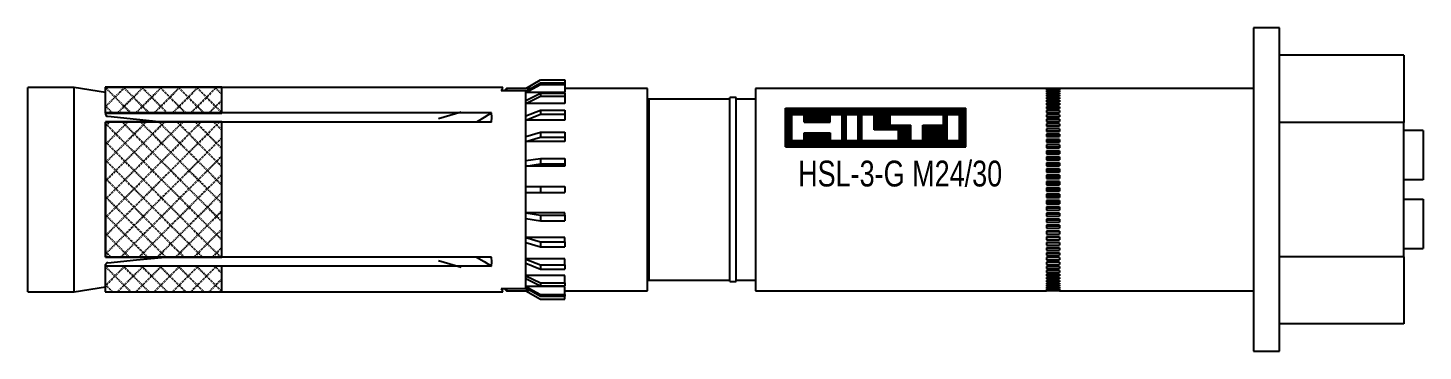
# Model space of a CAD drawing. Header units: millimetres. Extents: x 296 to 4896, y 152 to 3333.
# Drawn here: x 2760.2 to 2975.9, y 373.8 to 423.8 of the extents above; entities that cross this region are included whole.
import ezdxf
from ezdxf.enums import TextEntityAlignment as Align

# ---------------------------------------------------------------- set-up
doc = ezdxf.new("R2010")
doc.units = ezdxf.units.MM
doc.linetypes.add('DASHED', pattern=[0.25, 0.15625, -0.09375])
for name, color, linetype in [('1', 1, 'DASHED'), ('10', 1, 'Continuous'), ('150', 7, 'Continuous'), ('160', 7, 'Continuous'), ('3', 4, 'Continuous')]:
    doc.layers.add(name, color=color, linetype=linetype)
doc.styles.get("Standard").update_dxf_attribs({"font": 'arial.ttf'})

# ---------------------------------------------------------------- blocks, each defined once
blk = doc.blocks.new('*X187')
at = {"layer": '1', "color": 0, "linetype": 'ByBlock'}
for p, q in [((148.75, 199.33), (149.01, 199.58)), ((148.75, 196.5), (151.84, 199.58)), ((148.75, 199.53), (152.72, 195.56)), ((150.64, 195.56), (154.67, 199.58)), ((151.53, 199.58), (155.55, 195.56)), ((153.47, 195.56), (157.5, 199.58)), ((154.36, 199.58), (158.37, 195.56)), ((156.3, 195.56), (160.33, 199.58)), ((157.18, 199.58), (161.2, 195.56)), ((159.13, 195.56), (163.16, 199.58)), ((160.01, 199.58), (164.03, 195.56)), ((161.96, 195.56), (165.99, 199.58)), ((162.84, 199.58), (166.76, 195.65)), ((165.66, 199.58), (166.76, 198.48)), ((148.75, 196.7), (149.89, 195.56)), ((164.79, 195.56), (166.76, 197.52))]:
    blk.add_line(p, q, dxfattribs=at)
blk = doc.blocks.new('*X188')
at = {"layer": '1', "color": 0, "linetype": 'ByBlock'}
for p, q in [((148.8, 193.55), (149.47, 194.22)), ((148.8, 190.72), (152.3, 194.22)), ((148.8, 187.89), (155.13, 194.22)), ((148.8, 185.07), (157.96, 194.22)), ((148.8, 182.24), (160.79, 194.22)), ((148.8, 179.41), (163.62, 194.22)), ((148.8, 176.59), (166.45, 194.22)), ((151.34, 194.22), (166.76, 178.78)), ((154.17, 194.22), (166.76, 181.61)), ((156.99, 194.22), (166.76, 184.44)), ((159.82, 194.22), (166.76, 187.27)), ((162.65, 194.22), (166.76, 190.1)), ((165.47, 194.22), (166.76, 192.93)), ((148.8, 193.93), (166.76, 175.95)), ((148.8, 173.76), (166.76, 191.7)), ((148.8, 191.1), (166.59, 173.29)), ((148.8, 188.27), (163.76, 173.29)), ((151.17, 173.29), (166.76, 188.87)), ((154, 173.29), (166.76, 186.04)), ((148.8, 185.44), (160.93, 173.29)), ((148.8, 182.61), (158.11, 173.29)), ((156.83, 173.29), (166.76, 183.21)), ((148.8, 179.78), (155.28, 173.29)), ((159.66, 173.29), (166.76, 180.39)), ((148.8, 176.95), (152.45, 173.29)), ((162.49, 173.29), (166.76, 177.56)), ((165.32, 173.29), (166.76, 174.73)), ((148.8, 174.12), (149.63, 173.29))]:
    blk.add_line(p, q, dxfattribs=at)
blk = doc.blocks.new('*X189')
at = {"layer": '1', "color": 0, "linetype": 'ByBlock'}
for p, q in [((148.75, 171.65), (149.01, 171.91)), ((148.75, 168.83), (151.84, 171.91)), ((148.75, 171.85), (152.67, 167.93)), ((150.69, 167.93), (154.67, 171.91)), ((151.53, 171.91), (155.5, 167.93)), ((153.52, 167.93), (157.5, 171.91)), ((154.36, 171.91), (158.33, 167.93)), ((156.35, 167.93), (160.33, 171.91)), ((157.18, 171.91), (161.15, 167.93)), ((159.18, 167.93), (163.16, 171.91)), ((160.01, 171.91), (163.98, 167.93)), ((162.01, 167.93), (165.99, 171.91)), ((162.84, 171.91), (166.76, 167.98)), ((165.66, 171.91), (166.76, 170.81)), ((148.75, 169.02), (149.85, 167.93)), ((164.84, 167.93), (166.76, 169.85))]:
    blk.add_line(p, q, dxfattribs=at)
blk = doc.blocks.new('HSL-3-G M24-30')
at = {"layer": '1', "color": 3, "linetype": 'Continuous'}
for p, q in [((0, 25), (-4, 25)), ((-4, 25), (-4, -25)), ((0, -25), (0, 25)), ((-186.34, 15.8), (-193.5, 15.8)), ((-193.5, -15.8), (-193.5, 15.8)), ((-181.5, 15.03), (-186.34, 15.8)), ((-186.34, -15.8), (-186.34, 15.8)), ((-163.49, 15.8), (-181.5, 15.8)), ((-181.5, 11.86), (-181.5, 15.8)), ((-120.1, 15.8), (-163.51, 15.8)), ((-116.5, 15.29), (-120.32, 15.29)), ((-119.5, 15.65), (-119.86, 15.29)), ((-116.5, 15.65), (-119.5, 15.65)), ((-119.5, 15.65), (-119.5, 15.29)), ((-116.5, 15.65), (-114.25, 16.95)), ((-116.5, 15.23), (-114.25, 16.49)), ((-116.5, 15), (-114.25, 16.26)), ((-116.5, 15.65), (-116.5, 15.64)), ((-115.76, 15.64), (-116.5, 15.64)), ((-116.5, -15.29), (-116.5, 15.29)), ((-114.25, 16.95), (-110.5, 16.95)), ((-114.25, 16.49), (-114.25, 16.26)), ((-114.25, 16.49), (-110.5, 16.49)), ((-114.25, 16.26), (-110.5, 16.26)), ((-110.5, 16.95), (-110.5, 16.49)), ((-110.5, 16.49), (-110.5, 16.26)), ((-110.5, 16.26), (-110.5, 14.99)), ((-97.7, 15.65), (-110.5, 15.65)), ((-97.7, -15.65), (-97.7, 15.65)), ((-36, 15.65), (-81, 15.65)), ((-81, 15.65), (-81, -15.65)), ((-36, 15.65), (-34, 15.65)), ((-36, 15.63), (-36, 15.6)), ((-34, 15.63), (-36, 15.63)), ((-36, 15.6), (-34, 15.6)), ((-34, 15.56), (-36, 15.56)), ((-36, 15.56), (-36, 15.49)), ((-36, 15.49), (-34, 15.49)), ((-36, 15.42), (-36, 15.32)), ((-34, 15.42), (-36, 15.42)), ((-36, 15.32), (-34, 15.32)), ((-36, 15.22), (-36, 15.09)), ((-34, 15.22), (-36, 15.22)), ((-4, 15.65), (-34, 15.65)), ((-34, 15.63), (-34, 15.6)), ((-34, 15.56), (-34, 15.49)), ((-34, 15.42), (-34, 15.32)), ((-34, 15.22), (-34, 15.09)), ((-110.5, 14.99), (-116.5, 14.99)), ((-116.5, 13.78), (-114.25, 14.9)), ((-116.5, 13.33), (-114.25, 14.45)), ((-110.5, 13.32), (-116.5, 13.32)), ((-114.25, 14.9), (-110.5, 14.9)), ((-114.25, 14.9), (-114.25, 14.45)), ((-114.25, 14.45), (-110.5, 14.45)), ((-110.5, 14.9), (-110.5, 14.45)), ((-110.5, 14.45), (-110.5, 13.32)), ((-85, 14), (-97.5, 14)), ((-84, 14.25), (-85, 14.25)), ((-85, -14.25), (-85, 14.25)), ((-84, -14.25), (-84, 14.25)), ((-81, 14), (-84, 14)), ((-36, 15.09), (-34, 15.09)), ((-34, 14.96), (-36, 14.96)), ((-36, 14.96), (-36, 14.81)), ((-36, 14.81), (-34, 14.81)), ((-34, 14.64), (-36, 14.64)), ((-36, 14.64), (-36, 14.46)), ((-36, 14.46), (-34, 14.46)), ((-34, 14.26), (-36, 14.26)), ((-36, 14.26), (-36, 14.05)), ((-36, 14.05), (-34, 14.05)), ((-34, 13.83), (-36, 13.83)), ((-36, 13.83), (-36, 13.59)), ((-36, 13.59), (-34, 13.59)), ((-34, 13.34), (-36, 13.34)), ((-36, 13.34), (-36, 13.08)), ((-36, 13.08), (-34, 13.08)), ((-34, 14.96), (-34, 14.81)), ((-34, 14.64), (-34, 14.46)), ((-34, 14.26), (-34, 14.05)), ((-34, 13.83), (-34, 13.59)), ((-34, 13.34), (-34, 13.08)), ((-181.5, 11.86), (-181.5, 11.61)), ((-163.5, 11.86), (-181.5, 11.86)), ((-121.83, 11.86), (-163.5, 11.86)), ((-116.5, 11.38), (-114.25, 12.3)), ((-116.5, 10.75), (-114.25, 11.67)), ((-114.25, 12.3), (-114.25, 11.67)), ((-114.25, 12.3), (-110.5, 12.3)), ((-114.25, 11.67), (-110.5, 11.67)), ((-110.5, 12.3), (-110.5, 11.67)), ((-110.5, 11.67), (-110.5, 10.74)), ((-36, 12.81), (-36, 12.51)), ((-34, 12.81), (-36, 12.81)), ((-36, 12.51), (-34, 12.51)), ((-34, 12.22), (-36, 12.22)), ((-36, 12.22), (-36, 11.9)), ((-36, 11.9), (-34, 11.9)), ((-36, 11.58), (-36, 11.24)), ((-34, 11.58), (-36, 11.58)), ((-36, 11.24), (-34, 11.24)), ((-36, 10.89), (-36, 10.53)), ((-34, 10.89), (-36, 10.89)), ((-34, 12.81), (-34, 12.51)), ((-34, 12.22), (-34, 11.9)), ((-34, 11.58), (-34, 11.24)), ((-34, 10.89), (-34, 10.53)), ((-181.5, -10.44), (-181.5, 10.44)), ((-163.5, 10.44), (-181.5, 10.44)), ((-121.83, 10.44), (-163.5, 10.44)), ((-110.5, 10.74), (-116.5, 10.74)), ((-116.5, 8.21), (-114.25, 8.86)), ((-114.25, 8.86), (-110.5, 8.86)), ((-114.25, 8.86), (-114.25, 8.09)), ((-110.5, 8.86), (-110.5, 8.09)), ((-34, 10.54), (-36, 10.54)), ((-36, 10.53), (-34, 10.53)), ((-36, 10.17), (-36, 9.78)), ((-34, 10.17), (-36, 10.17)), ((-34, 9.82), (-36, 9.82)), ((-36, 9.78), (-34, 9.78)), ((-36, 9.4), (-36, 9)), ((-34, 9.4), (-36, 9.4)), ((-34, 9.05), (-36, 9.05)), ((-36, 9), (-34, 9)), ((-34, 10.17), (-34, 9.78)), ((-34, 9.4), (-34, 9)), ((22.2, 9.12), (19.2, 9.12)), ((22.2, 9.12), (22.2, 1.5)), ((-116.5, 7.44), (-114.25, 8.09)), ((-110.5, 7.43), (-116.5, 7.43)), ((-114.25, 8.09), (-110.5, 8.09)), ((-110.5, 8.09), (-110.5, 7.43)), ((-34, 8.59), (-36, 8.59)), ((-36, 8.59), (-36, 8.18)), ((-34, 8.25), (-36, 8.25)), ((-36, 8.18), (-34, 8.18)), ((-36, 7.76), (-36, 7.32)), ((-34, 7.76), (-36, 7.76)), ((-34, 7.42), (-36, 7.42)), ((-36, 7.32), (-34, 7.32)), ((-36, 6.89), (-36, 6.44)), ((-34, 6.89), (-36, 6.89)), ((-34, 6.56), (-36, 6.56)), ((-34, 8.59), (-34, 8.18)), ((-34, 7.76), (-34, 7.32)), ((-34, 6.89), (-34, 6.44)), ((-116.5, 4.49), (-114.25, 4.82)), ((-114.25, 4.82), (-114.25, 3.95)), ((-114.25, 4.82), (-110.5, 4.82)), ((-110.5, 4.82), (-110.5, 3.95)), ((-36, 6.44), (-34, 6.44)), ((-34, 5.99), (-36, 5.99)), ((-36, 5.99), (-36, 5.53)), ((-34, 5.67), (-36, 5.67)), ((-36, 5.53), (-34, 5.53)), ((-34, 5.07), (-36, 5.07)), ((-36, 5.07), (-36, 4.6)), ((-34, 4.76), (-36, 4.76)), ((-36, 4.6), (-34, 4.6)), ((-34, 5.99), (-34, 5.53)), ((-34, 5.07), (-34, 4.6)), ((-116.5, 3.62), (-114.25, 3.95)), ((-110.5, 3.61), (-116.5, 3.61)), ((-114.25, 3.95), (-110.5, 3.95)), ((-110.5, 3.95), (-110.5, 3.61)), ((-36, 4.13), (-36, 3.65)), ((-34, 4.13), (-36, 4.13)), ((-34, 3.83), (-36, 3.83)), ((-36, 3.65), (-34, 3.65)), ((-34, 3.18), (-36, 3.18)), ((-36, 3.18), (-36, 2.69)), ((-34, 2.89), (-36, 2.89)), ((-36, 2.69), (-34, 2.69)), ((-36, 2.21), (-36, 1.72)), ((-34, 2.21), (-36, 2.21)), ((-34, 4.13), (-34, 3.65)), ((-34, 3.18), (-34, 2.69)), ((-34, 2.21), (-34, 1.72)), ((-116.5, 0.45), (-114.25, 0.45)), ((-114.25, 0.45), (-114.25, -0.45)), ((-114.25, 0.45), (-110.5, 0.45)), ((-110.5, 0.45), (-110.5, -0.45)), ((-34, 1.93), (-36, 1.93)), ((-36, 1.72), (-34, 1.72)), ((-34, 1.23), (-36, 1.23)), ((-36, 1.23), (-36, 0.74)), ((-34, 0.97), (-36, 0.97)), ((-36, 0.74), (-34, 0.74)), ((-34, 0.25), (-36, 0.25)), ((-36, 0.25), (-36, -0.25)), ((-34, 0), (-36, 0)), ((-34, 1.23), (-34, 0.74)), ((-34, 0.25), (-34, -0.25)), ((22.2, 1.5), (19.2, 1.5)), ((-116.5, -0.45), (-114.25, -0.45)), ((-114.25, -0.45), (-110.5, -0.45)), ((-36, -0.25), (-34, -0.25)), ((-36, -0.74), (-36, -1.23)), ((-34, -0.74), (-36, -0.74)), ((-34, -0.97), (-36, -0.97)), ((-36, -1.23), (-34, -1.23)), ((-34, -1.72), (-36, -1.72)), ((-36, -1.72), (-36, -2.21)), ((-34, -1.93), (-36, -1.93)), ((-34, -0.74), (-34, -1.23)), ((-34, -1.72), (-34, -2.21)), ((19.2, -1.5), (22.2, -1.5)), ((22.2, -1.5), (22.2, -9.12)), ((-110.5, -3.61), (-116.5, -3.61)), ((-116.5, -3.62), (-114.25, -3.95)), ((-114.25, -3.95), (-114.25, -4.82)), ((-114.25, -3.95), (-110.5, -3.95)), ((-110.5, -3.95), (-110.5, -3.61)), ((-110.5, -3.95), (-110.5, -4.82)), ((-36, -2.21), (-34, -2.21)), ((-34, -2.69), (-36, -2.69)), ((-36, -2.69), (-36, -3.18)), ((-34, -2.89), (-36, -2.89)), ((-36, -3.18), (-34, -3.18)), ((-34, -3.65), (-36, -3.65)), ((-36, -3.65), (-36, -4.13)), ((-34, -3.83), (-36, -3.83)), ((-36, -4.13), (-34, -4.13)), ((-34, -2.69), (-34, -3.18)), ((-34, -3.65), (-34, -4.13)), ((-116.5, -4.49), (-114.25, -4.82)), ((-114.25, -4.82), (-110.5, -4.82)), ((-36, -4.6), (-36, -5.07)), ((-34, -4.6), (-36, -4.6)), ((-34, -4.76), (-36, -4.76)), ((-36, -5.07), (-34, -5.07)), ((-36, -5.53), (-36, -5.99)), ((-34, -5.53), (-36, -5.53)), ((-34, -5.67), (-36, -5.67)), ((-36, -5.99), (-34, -5.99)), ((-36, -6.44), (-36, -6.89)), ((-34, -6.44), (-36, -6.44)), ((-34, -4.6), (-34, -5.07)), ((-34, -5.53), (-34, -5.99)), ((-34, -6.44), (-34, -6.89)), ((-110.5, -7.43), (-116.5, -7.43)), ((-116.5, -7.44), (-114.25, -8.09)), ((-116.5, -8.21), (-114.25, -8.86)), ((-114.25, -8.09), (-114.25, -8.86)), ((-114.25, -8.09), (-110.5, -8.09)), ((-110.5, -8.09), (-110.5, -7.43)), ((-110.5, -8.09), (-110.5, -8.86)), ((-34, -6.56), (-36, -6.56)), ((-36, -6.89), (-34, -6.89)), ((-34, -7.32), (-36, -7.32)), ((-36, -7.32), (-36, -7.76)), ((-34, -7.42), (-36, -7.42)), ((-36, -7.76), (-34, -7.76)), ((-36, -8.18), (-36, -8.59)), ((-34, -8.18), (-36, -8.18)), ((-34, -8.25), (-36, -8.25)), ((-36, -8.59), (-34, -8.59)), ((-34, -7.32), (-34, -7.76)), ((-34, -8.18), (-34, -8.59)), ((-163.5, -10.44), (-181.5, -10.44)), ((-121.83, -10.44), (-163.5, -10.44)), ((-110.5, -10.74), (-116.5, -10.74)), ((-116.5, -10.75), (-114.25, -11.67)), ((-114.25, -8.86), (-110.5, -8.86)), ((-110.5, -11.67), (-110.5, -10.74)), ((-34, -9), (-36, -9)), ((-36, -9), (-36, -9.4)), ((-34, -9.05), (-36, -9.05)), ((-36, -9.4), (-34, -9.4)), ((-36, -9.78), (-36, -10.17)), ((-34, -9.78), (-36, -9.78)), ((-34, -9.82), (-36, -9.82)), ((-36, -10.17), (-34, -10.17)), ((-34, -10.53), (-36, -10.53)), ((-36, -10.53), (-36, -10.89)), ((-34, -10.54), (-36, -10.54)), ((-34, -9), (-34, -9.4)), ((-34, -9.78), (-34, -10.17)), ((-34, -10.53), (-34, -10.89)), ((19.2, -9.12), (22.2, -9.12)), ((-181.5, -11.86), (-181.5, -11.61)), ((-181.5, -15.8), (-181.5, -11.86)), ((-163.5, -11.86), (-181.5, -11.86)), ((-121.83, -11.86), (-163.5, -11.86)), ((-116.5, -11.38), (-114.25, -12.3)), ((-114.25, -11.67), (-114.25, -12.3)), ((-114.25, -11.67), (-110.5, -11.67)), ((-114.25, -12.3), (-110.5, -12.3)), ((-110.5, -11.67), (-110.5, -12.3)), ((-36, -10.89), (-34, -10.89)), ((-34, -11.24), (-36, -11.24)), ((-36, -11.24), (-36, -11.58)), ((-36, -11.58), (-34, -11.58)), ((-36, -11.9), (-36, -12.22)), ((-34, -11.9), (-36, -11.9)), ((-36, -12.22), (-34, -12.22)), ((-36, -12.51), (-36, -12.81)), ((-34, -12.51), (-36, -12.51)), ((-36, -12.81), (-34, -12.81)), ((-34, -11.24), (-34, -11.58)), ((-34, -11.9), (-34, -12.22)), ((-34, -12.51), (-34, -12.81)), ((-186.34, -15.8), (-181.5, -15.03)), ((-110.5, -13.32), (-116.5, -13.32)), ((-116.5, -13.33), (-114.25, -14.45)), ((-116.5, -13.78), (-114.25, -14.9)), ((-110.5, -14.99), (-116.5, -14.99)), ((-116.5, -15), (-114.25, -16.26)), ((-114.25, -14.45), (-110.5, -14.45)), ((-114.25, -14.45), (-114.25, -14.9)), ((-114.25, -14.9), (-110.5, -14.9)), ((-110.5, -14.45), (-110.5, -13.32)), ((-110.5, -14.45), (-110.5, -14.9)), ((-110.5, -16.26), (-110.5, -14.99)), ((-97.5, -14), (-85, -14)), ((-85, -14.25), (-84, -14.25)), ((-84, -14), (-81, -14)), ((-34, -13.08), (-36, -13.08)), ((-36, -13.08), (-36, -13.34)), ((-36, -13.34), (-34, -13.34)), ((-34, -13.59), (-36, -13.59)), ((-36, -13.59), (-36, -13.83)), ((-36, -13.83), (-34, -13.83)), ((-34, -14.05), (-36, -14.05)), ((-36, -14.05), (-36, -14.26)), ((-36, -14.26), (-34, -14.26)), ((-36, -14.46), (-36, -14.64)), ((-34, -14.46), (-36, -14.46)), ((-36, -14.64), (-34, -14.64)), ((-36, -14.81), (-36, -14.96)), ((-34, -14.81), (-36, -14.81)), ((-36, -14.96), (-34, -14.96)), ((-36, -15.09), (-36, -15.22)), ((-34, -15.09), (-36, -15.09)), ((-34, -13.08), (-34, -13.34)), ((-34, -13.59), (-34, -13.83)), ((-34, -14.05), (-34, -14.26)), ((-34, -14.46), (-34, -14.64)), ((-34, -14.81), (-34, -14.96)), ((-34, -15.09), (-34, -15.22)), ((-193.5, -15.8), (-186.34, -15.8)), ((-181.5, -15.8), (-163.49, -15.8)), ((-163.51, -15.8), (-120.1, -15.8)), ((-120.32, -15.29), (-116.5, -15.29)), ((-119.86, -15.29), (-119.5, -15.65)), ((-119.5, -15.29), (-119.5, -15.65)), ((-119.5, -15.65), (-116.5, -15.65)), ((-116.5, -15.23), (-114.25, -16.49)), ((-116.5, -15.65), (-116.5, -15.64)), ((-115.76, -15.64), (-116.5, -15.64)), ((-116.5, -15.65), (-114.25, -16.95)), ((-114.25, -16.26), (-114.25, -16.49)), ((-114.25, -16.26), (-110.5, -16.26)), ((-114.25, -16.49), (-110.5, -16.49)), ((-114.25, -16.95), (-110.5, -16.95)), ((-110.5, -15.65), (-97.7, -15.65)), ((-110.5, -16.26), (-110.5, -16.49)), ((-110.5, -16.95), (-110.5, -16.49)), ((-81, -15.65), (-36, -15.65)), ((-36, -15.22), (-34, -15.22)), ((-34, -15.32), (-36, -15.32)), ((-36, -15.32), (-36, -15.42)), ((-36, -15.42), (-34, -15.42)), ((-34, -15.49), (-36, -15.49)), ((-36, -15.49), (-36, -15.56)), ((-36, -15.56), (-34, -15.56)), ((-36, -15.6), (-36, -15.63)), ((-34, -15.6), (-36, -15.6)), ((-36, -15.63), (-34, -15.63)), ((-34, -15.65), (-36, -15.65)), ((-34, -15.32), (-34, -15.42)), ((-34, -15.49), (-34, -15.56)), ((-34, -15.6), (-34, -15.63)), ((-34, -15.65), (-4, -15.65)), ((-4, -25), (0, -25))]:
    blk.add_line(p, q, dxfattribs=at)
at = {"layer": '1', "color": 1, "linetype": 'Continuous'}
for p, q in [((-163.5, 11.86), (-163.5, 15.8)), ((-97.5, 14), (-97.5, -14)), ((-163.5, -10.44), (-163.5, 10.44)), ((-163.5, -15.8), (-163.5, -11.86))]:
    blk.add_line(p, q, dxfattribs=at)
at = {"layer": '1', "color": 30, "linetype": 'Continuous'}
for p, q in [((-130, 11), (-126.54, 12)), ((-130, -11), (-126.54, -12))]:
    blk.add_line(p, q, dxfattribs=at)
at = {"layer": '1', "color": 3, "linetype": 'Continuous'}
for points in [[(-120.1, 15.8, 0), (-120.11, 15.79, 0), (-120.12, 15.74, 0), (-120.16, 15.67, 0), (-120.2, 15.57, 0), (-120.25, 15.44, 0), (-120.32, 15.29, 0)], [(-36, 15.65, 0), (-36, 15.65, 0), (-36, 15.65, 0)], [(-34, 15.65, 0), (-34, 15.65, 0), (-34, 15.65, 0)], [(-181.5, 11.61, 0), (-181.47, 11.51, 0), (-181.4, 11.42, 0), (-181.29, 11.36, 0), (-181.16, 11.33, 0)], [(-181.16, 11.33, 0), (-176.71, 10.89, 0), (-172.27, 10.44, 0)], [(-121.83, 11.86, 0), (-122.97, 11.14, 0), (-124.13, 10.44, 0)], [(-121.83, 10.44, 0), (-121.8, 11.17, 0), (-121.83, 11.86, 0)], [(-181.16, -11.33, 0), (-176.71, -10.89, 0), (-172.27, -10.44, 0)], [(-124.13, -10.44, 0), (-122.97, -11.14, 0), (-121.83, -11.86, 0)], [(-121.83, -11.86, 0), (-121.8, -11.17, 0), (-121.83, -10.44, 0)], [(-181.16, -11.33, 0), (-181.29, -11.36, 0), (-181.4, -11.42, 0), (-181.47, -11.51, 0), (-181.5, -11.61, 0)], [(-120.32, -15.29, 0), (-120.25, -15.44, 0), (-120.2, -15.57, 0), (-120.16, -15.67, 0), (-120.13, -15.74, 0), (-120.11, -15.79, 0), (-120.1, -15.8, 0)], [(-36, -15.65, 0), (-36, -15.65, 0), (-36, -15.65, 0)], [(-34, -15.65, 0), (-34, -15.65, 0), (-34, -15.65, 0)]]:
    blk.add_polyline3d(points, dxfattribs=at)
at = {"layer": '1', "color": 3, "linetype": 'Continuous', "extrusion": (0, 0, -1)}
for centre, start, end in [((97.5, 14.2), 270, 0), ((97.5, -14.2), 0, 90)]:
    blk.add_arc(centre, 0.2, start, end, dxfattribs=at)
at = {"layer": '10'}
for p, q in [((-76.37, 6.61), (-76.37, 12.61)), ((-76.37, 12.61), (-48.49, 12.61)), ((-76.32, 12.61), (-76.32, 6.61)), ((-76.22, 6.61), (-76.22, 12.61)), ((-76.12, 12.61), (-76.12, 6.61)), ((-76.02, 6.61), (-76.02, 12.61)), ((-75.92, 12.61), (-75.92, 6.61)), ((-75.82, 6.61), (-75.82, 12.61)), ((-75.72, 12.61), (-75.72, 6.61)), ((-75.62, 6.61), (-75.62, 12.61)), ((-75.52, 12.61), (-75.52, 6.61)), ((-75.42, 6.61), (-75.42, 12.61)), ((-75.37, 7.61), (-75.37, 11.61)), ((-75.37, 11.61), (-73.49, 11.61)), ((-75.32, 12.61), (-75.32, 11.61)), ((-75.22, 11.61), (-75.22, 12.61)), ((-75.12, 12.61), (-75.12, 11.61)), ((-75.02, 11.61), (-75.02, 12.61)), ((-74.92, 12.61), (-74.92, 11.61)), ((-74.82, 11.61), (-74.82, 12.61)), ((-74.72, 12.61), (-74.72, 11.61)), ((-74.62, 11.61), (-74.62, 12.61)), ((-74.52, 12.61), (-74.52, 11.61)), ((-74.42, 11.61), (-74.42, 12.61)), ((-74.32, 12.61), (-74.32, 11.61)), ((-74.22, 11.61), (-74.22, 12.61)), ((-74.12, 12.61), (-74.12, 11.61)), ((-74.02, 11.61), (-74.02, 12.61)), ((-73.92, 12.61), (-73.92, 11.61)), ((-73.82, 11.61), (-73.82, 12.61)), ((-73.72, 12.61), (-73.72, 11.61)), ((-73.62, 11.61), (-73.62, 12.61)), ((-73.52, 12.61), (-73.52, 11.61)), ((-73.49, 10.43), (-73.49, 11.61)), ((-73.42, 10.43), (-73.42, 12.61)), ((-73.32, 12.61), (-73.32, 10.43)), ((-73.22, 10.43), (-73.22, 12.61)), ((-73.12, 12.61), (-73.12, 10.43)), ((-73.02, 10.43), (-73.02, 12.61)), ((-72.92, 12.61), (-72.92, 10.43)), ((-72.82, 10.43), (-72.82, 12.61)), ((-72.72, 12.61), (-72.72, 10.43)), ((-72.62, 10.43), (-72.62, 12.61)), ((-72.52, 12.61), (-72.52, 10.43)), ((-72.42, 10.43), (-72.42, 12.61)), ((-72.32, 12.61), (-72.32, 10.43)), ((-72.22, 10.43), (-72.22, 12.61)), ((-72.12, 12.61), (-72.12, 10.43)), ((-72.02, 10.43), (-72.02, 12.61)), ((-71.92, 12.61), (-71.92, 10.43)), ((-71.82, 10.43), (-71.82, 12.61)), ((-71.72, 12.61), (-71.72, 10.43)), ((-71.62, 10.43), (-71.62, 12.61)), ((-71.52, 12.61), (-71.52, 10.43)), ((-71.42, 10.43), (-71.42, 12.61)), ((-71.32, 12.61), (-71.32, 10.43)), ((-71.22, 10.43), (-71.22, 12.61)), ((-71.12, 12.61), (-71.12, 10.43)), ((-71.02, 10.43), (-71.02, 12.61)), ((-70.92, 12.61), (-70.92, 10.43)), ((-70.82, 10.43), (-70.82, 12.61)), ((-70.72, 12.61), (-70.72, 10.43)), ((-70.62, 10.43), (-70.62, 12.61)), ((-70.52, 12.61), (-70.52, 10.43)), ((-70.42, 10.43), (-70.42, 12.61)), ((-70.32, 12.61), (-70.32, 10.43)), ((-70.22, 10.43), (-70.22, 12.61)), ((-70.12, 12.61), (-70.12, 10.43)), ((-70.02, 10.43), (-70.02, 12.61)), ((-69.92, 12.61), (-69.92, 10.43)), ((-69.82, 10.43), (-69.82, 12.61)), ((-69.72, 12.61), (-69.72, 10.43)), ((-69.62, 10.43), (-69.62, 12.61)), ((-69.52, 12.61), (-69.52, 10.43)), ((-69.49, 11.61), (-67.61, 11.61)), ((-69.49, 10.43), (-69.49, 11.61)), ((-69.42, 11.61), (-69.42, 12.61)), ((-69.32, 12.61), (-69.32, 11.61)), ((-69.22, 11.61), (-69.22, 12.61)), ((-69.12, 12.61), (-69.12, 11.61)), ((-69.02, 11.61), (-69.02, 12.61)), ((-68.92, 12.61), (-68.92, 11.61)), ((-68.82, 11.61), (-68.82, 12.61)), ((-68.72, 12.61), (-68.72, 11.61)), ((-68.62, 11.61), (-68.62, 12.61)), ((-68.52, 12.61), (-68.52, 11.61)), ((-68.42, 11.61), (-68.42, 12.61)), ((-68.32, 12.61), (-68.32, 11.61)), ((-68.22, 11.61), (-68.22, 12.61)), ((-68.12, 12.61), (-68.12, 11.61)), ((-68.02, 11.61), (-68.02, 12.61)), ((-67.92, 12.61), (-67.92, 11.61)), ((-67.82, 11.61), (-67.82, 12.61)), ((-67.72, 12.61), (-67.72, 11.61)), ((-67.62, 11.61), (-67.62, 12.61)), ((-67.61, 7.61), (-67.61, 11.61)), ((-67.52, 12.61), (-67.52, 6.61)), ((-67.42, 6.61), (-67.42, 12.61)), ((-67.32, 12.61), (-67.32, 6.61)), ((-67.22, 6.61), (-67.22, 12.61)), ((-67.12, 12.61), (-67.12, 6.61)), ((-67.02, 11.61), (-67.02, 12.61)), ((-67.02, 11.61), (-65.14, 11.61)), ((-67.02, 7.61), (-67.02, 11.61)), ((-66.92, 12.61), (-66.92, 11.61)), ((-66.82, 11.61), (-66.82, 12.61)), ((-66.72, 12.61), (-66.72, 11.61)), ((-66.62, 11.61), (-66.62, 12.61)), ((-66.52, 12.61), (-66.52, 11.61)), ((-66.42, 11.61), (-66.42, 12.61)), ((-66.32, 12.61), (-66.32, 11.61)), ((-66.22, 11.61), (-66.22, 12.61)), ((-66.12, 12.61), (-66.12, 11.61)), ((-66.02, 11.61), (-66.02, 12.61)), ((-65.92, 12.61), (-65.92, 11.61)), ((-65.82, 11.61), (-65.82, 12.61)), ((-65.72, 12.61), (-65.72, 11.61)), ((-65.62, 11.61), (-65.62, 12.61)), ((-65.52, 12.61), (-65.52, 11.61)), ((-65.42, 11.61), (-65.42, 12.61)), ((-65.32, 12.61), (-65.32, 11.61)), ((-65.22, 11.61), (-65.22, 12.61)), ((-65.14, 7.61), (-65.14, 11.61)), ((-65.12, 12.61), (-65.12, 6.61)), ((-65.02, 6.61), (-65.02, 12.61)), ((-64.92, 12.61), (-64.92, 6.61)), ((-64.82, 6.61), (-64.82, 12.61)), ((-64.72, 12.61), (-64.72, 6.61)), ((-64.62, 6.61), (-64.62, 12.61)), ((-64.55, 11.61), (-62.66, 11.61)), ((-64.55, 7.61), (-64.55, 11.61)), ((-64.52, 12.61), (-64.52, 11.61)), ((-64.42, 11.61), (-64.42, 12.61)), ((-64.32, 12.61), (-64.32, 11.61)), ((-64.22, 11.61), (-64.22, 12.61)), ((-64.12, 12.61), (-64.12, 11.61)), ((-64.02, 11.61), (-64.02, 12.61)), ((-63.92, 12.61), (-63.92, 11.61)), ((-63.82, 11.61), (-63.82, 12.61)), ((-63.72, 12.61), (-63.72, 11.61)), ((-63.62, 11.61), (-63.62, 12.61)), ((-63.52, 12.61), (-63.52, 11.61)), ((-63.42, 11.61), (-63.42, 12.61)), ((-63.32, 12.61), (-63.32, 11.61)), ((-63.22, 11.61), (-63.22, 12.61)), ((-63.12, 12.61), (-63.12, 11.61)), ((-63.02, 11.61), (-63.02, 12.61)), ((-62.92, 12.61), (-62.92, 11.61)), ((-62.82, 11.61), (-62.82, 12.61)), ((-62.72, 12.61), (-62.72, 11.61)), ((-62.66, 9.26), (-62.66, 11.61)), ((-62.62, 9.26), (-62.62, 12.61)), ((-62.52, 12.61), (-62.52, 9.26)), ((-62.42, 9.26), (-62.42, 12.61)), ((-62.32, 12.61), (-62.32, 9.26)), ((-62.22, 9.26), (-62.22, 12.61)), ((-62.12, 12.61), (-62.12, 9.26)), ((-62.02, 9.26), (-62.02, 12.61)), ((-61.92, 12.61), (-61.92, 9.26)), ((-61.82, 9.26), (-61.82, 12.61)), ((-61.72, 12.61), (-61.72, 9.26)), ((-61.62, 9.26), (-61.62, 12.61)), ((-61.52, 12.61), (-61.52, 9.26)), ((-61.42, 9.26), (-61.42, 12.61)), ((-61.32, 12.61), (-61.32, 9.26)), ((-61.22, 9.26), (-61.22, 12.61)), ((-61.12, 12.61), (-61.12, 9.26)), ((-61.02, 9.26), (-61.02, 12.61)), ((-60.92, 12.61), (-60.92, 9.26)), ((-60.82, 9.26), (-60.82, 12.61)), ((-60.72, 12.61), (-60.72, 9.26)), ((-60.62, 9.26), (-60.62, 12.61)), ((-60.52, 12.61), (-60.52, 9.26)), ((-60.42, 9.26), (-60.42, 12.61)), ((-60.32, 12.61), (-60.32, 9.26)), ((-60.22, 9.26), (-60.22, 12.61)), ((-60.19, 11.61), (-51.96, 11.61)), ((-60.19, 9.96), (-60.19, 11.61)), ((-60.12, 12.61), (-60.12, 11.61)), ((-60.02, 11.61), (-60.02, 12.61)), ((-59.92, 12.61), (-59.92, 11.61)), ((-59.82, 11.61), (-59.82, 12.61)), ((-59.72, 12.61), (-59.72, 11.61)), ((-59.62, 11.61), (-59.62, 12.61)), ((-59.52, 12.61), (-59.52, 11.61)), ((-59.42, 11.61), (-59.42, 12.61)), ((-59.32, 12.61), (-59.32, 11.61)), ((-59.22, 11.61), (-59.22, 12.61)), ((-59.12, 12.61), (-59.12, 11.61)), ((-59.02, 11.61), (-59.02, 12.61)), ((-58.92, 12.61), (-58.92, 11.61)), ((-58.82, 11.61), (-58.82, 12.61)), ((-58.72, 12.61), (-58.72, 11.61)), ((-58.62, 11.61), (-58.62, 12.61)), ((-58.52, 12.61), (-58.52, 11.61)), ((-58.42, 11.61), (-58.42, 12.61)), ((-58.32, 12.61), (-58.32, 11.61)), ((-58.22, 11.61), (-58.22, 12.61)), ((-58.12, 12.61), (-58.12, 11.61)), ((-58.02, 11.61), (-58.02, 12.61)), ((-57.92, 12.61), (-57.92, 11.61)), ((-57.82, 11.61), (-57.82, 12.61)), ((-57.72, 12.61), (-57.72, 11.61)), ((-57.62, 11.61), (-57.62, 12.61)), ((-57.52, 12.61), (-57.52, 11.61)), ((-57.42, 11.61), (-57.42, 12.61)), ((-57.32, 12.61), (-57.32, 11.61)), ((-57.22, 11.61), (-57.22, 12.61)), ((-57.12, 12.61), (-57.12, 11.61)), ((-57.02, 11.61), (-57.02, 12.61)), ((-56.92, 12.61), (-56.92, 11.61)), ((-56.82, 11.61), (-56.82, 12.61)), ((-56.72, 12.61), (-56.72, 11.61)), ((-56.62, 11.61), (-56.62, 12.61)), ((-56.52, 12.61), (-56.52, 11.61)), ((-56.42, 11.61), (-56.42, 12.61)), ((-56.32, 12.61), (-56.32, 11.61)), ((-56.22, 11.61), (-56.22, 12.61)), ((-56.12, 12.61), (-56.12, 11.61)), ((-56.02, 11.61), (-56.02, 12.61)), ((-55.92, 12.61), (-55.92, 11.61)), ((-55.82, 11.61), (-55.82, 12.61)), ((-55.72, 12.61), (-55.72, 11.61)), ((-55.62, 11.61), (-55.62, 12.61)), ((-55.52, 12.61), (-55.52, 11.61)), ((-55.42, 11.61), (-55.42, 12.61)), ((-55.32, 12.61), (-55.32, 11.61)), ((-55.22, 11.61), (-55.22, 12.61)), ((-55.12, 12.61), (-55.12, 11.61)), ((-55.02, 11.61), (-55.02, 12.61)), ((-54.92, 12.61), (-54.92, 11.61)), ((-54.82, 11.61), (-54.82, 12.61)), ((-54.72, 12.61), (-54.72, 11.61)), ((-54.62, 11.61), (-54.62, 12.61)), ((-54.52, 12.61), (-54.52, 11.61)), ((-54.42, 11.61), (-54.42, 12.61)), ((-54.32, 12.61), (-54.32, 11.61)), ((-54.22, 11.61), (-54.22, 12.61)), ((-54.12, 12.61), (-54.12, 11.61)), ((-54.02, 11.61), (-54.02, 12.61)), ((-53.92, 12.61), (-53.92, 11.61)), ((-53.82, 11.61), (-53.82, 12.61)), ((-53.72, 12.61), (-53.72, 11.61)), ((-53.62, 11.61), (-53.62, 12.61)), ((-53.52, 12.61), (-53.52, 11.61)), ((-53.42, 11.61), (-53.42, 12.61)), ((-53.32, 12.61), (-53.32, 11.61)), ((-53.22, 11.61), (-53.22, 12.61)), ((-53.12, 12.61), (-53.12, 11.61)), ((-53.02, 11.61), (-53.02, 12.61)), ((-52.92, 12.61), (-52.92, 11.61)), ((-52.82, 11.61), (-52.82, 12.61)), ((-52.72, 12.61), (-52.72, 11.61)), ((-52.62, 11.61), (-52.62, 12.61)), ((-52.52, 12.61), (-52.52, 11.61)), ((-52.42, 11.61), (-52.42, 12.61)), ((-52.32, 12.61), (-52.32, 11.61)), ((-52.22, 11.61), (-52.22, 12.61)), ((-52.12, 12.61), (-52.12, 11.61)), ((-52.02, 11.61), (-52.02, 12.61)), ((-51.96, 9.96), (-51.96, 11.61)), ((-51.92, 12.61), (-51.92, 6.61)), ((-51.82, 6.61), (-51.82, 12.61)), ((-51.72, 12.61), (-51.72, 6.61)), ((-51.62, 6.61), (-51.62, 12.61)), ((-51.52, 12.61), (-51.52, 6.61)), ((-51.42, 6.61), (-51.42, 12.61)), ((-51.37, 11.61), (-49.49, 11.61)), ((-51.37, 7.61), (-51.37, 11.61)), ((-51.32, 12.61), (-51.32, 11.61)), ((-51.22, 11.61), (-51.22, 12.61)), ((-51.12, 12.61), (-51.12, 11.61)), ((-51.02, 11.61), (-51.02, 12.61)), ((-50.92, 12.61), (-50.92, 11.61)), ((-50.82, 11.61), (-50.82, 12.61)), ((-50.72, 12.61), (-50.72, 11.61)), ((-50.62, 11.61), (-50.62, 12.61)), ((-50.52, 12.61), (-50.52, 11.61)), ((-50.42, 11.61), (-50.42, 12.61)), ((-50.32, 12.61), (-50.32, 11.61)), ((-50.22, 11.61), (-50.22, 12.61)), ((-50.12, 12.61), (-50.12, 11.61)), ((-50.02, 11.61), (-50.02, 12.61)), ((-49.92, 12.61), (-49.92, 11.61)), ((-49.82, 11.61), (-49.82, 12.61)), ((-49.72, 12.61), (-49.72, 11.61)), ((-49.62, 11.61), (-49.62, 12.61)), ((-49.52, 12.61), (-49.52, 11.61)), ((-49.49, 7.61), (-49.49, 11.61)), ((-49.42, 6.61), (-49.42, 12.61)), ((-49.32, 12.61), (-49.32, 6.61)), ((-49.22, 6.61), (-49.22, 12.61)), ((-49.12, 12.61), (-49.12, 6.61)), ((-49.02, 6.61), (-49.02, 12.61)), ((-48.92, 12.61), (-48.92, 6.61)), ((-48.82, 6.61), (-48.82, 12.61)), ((-48.72, 12.61), (-48.72, 6.61)), ((-48.62, 6.61), (-48.62, 12.61)), ((-48.52, 12.61), (-48.52, 6.61)), ((-48.49, 6.61), (-48.49, 12.61)), ((-73.49, 10.43), (-69.49, 10.43)), ((-73.49, 7.61), (-73.49, 8.78)), ((-73.49, 8.78), (-69.49, 8.78)), ((-73.42, 6.61), (-73.42, 8.78)), ((-73.32, 8.78), (-73.32, 6.61)), ((-73.22, 6.61), (-73.22, 8.78)), ((-73.12, 8.78), (-73.12, 6.61)), ((-73.02, 6.61), (-73.02, 8.78)), ((-72.92, 8.78), (-72.92, 6.61)), ((-72.82, 6.61), (-72.82, 8.78)), ((-72.72, 8.78), (-72.72, 6.61)), ((-72.62, 6.61), (-72.62, 8.78)), ((-72.52, 8.78), (-72.52, 6.61)), ((-72.42, 6.61), (-72.42, 8.78)), ((-72.32, 8.78), (-72.32, 6.61)), ((-72.22, 6.61), (-72.22, 8.78)), ((-72.12, 8.78), (-72.12, 6.61)), ((-72.02, 6.61), (-72.02, 8.78)), ((-71.92, 8.78), (-71.92, 6.61)), ((-71.82, 6.61), (-71.82, 8.78)), ((-71.72, 8.78), (-71.72, 6.61)), ((-71.62, 6.61), (-71.62, 8.78)), ((-71.52, 8.78), (-71.52, 6.61)), ((-71.42, 6.61), (-71.42, 8.78)), ((-71.32, 8.78), (-71.32, 6.61)), ((-71.22, 6.61), (-71.22, 8.78)), ((-71.12, 8.78), (-71.12, 6.61)), ((-71.02, 6.61), (-71.02, 8.78)), ((-70.92, 8.78), (-70.92, 6.61)), ((-70.82, 6.61), (-70.82, 8.78)), ((-70.72, 8.78), (-70.72, 6.61)), ((-70.62, 6.61), (-70.62, 8.78)), ((-70.52, 8.78), (-70.52, 6.61)), ((-70.42, 6.61), (-70.42, 8.78)), ((-70.32, 8.78), (-70.32, 6.61)), ((-70.22, 6.61), (-70.22, 8.78)), ((-70.12, 8.78), (-70.12, 6.61)), ((-70.02, 6.61), (-70.02, 8.78)), ((-69.92, 8.78), (-69.92, 6.61)), ((-69.82, 6.61), (-69.82, 8.78)), ((-69.72, 8.78), (-69.72, 6.61)), ((-69.62, 6.61), (-69.62, 8.78)), ((-69.52, 8.78), (-69.52, 6.61)), ((-69.49, 8.78), (-69.49, 7.61)), ((-58.9, 9.26), (-62.66, 9.26)), ((-60.19, 9.96), (-57.02, 9.96)), ((-60.12, 9.96), (-60.12, 9.26)), ((-60.02, 9.26), (-60.02, 9.96)), ((-59.92, 9.96), (-59.92, 9.26)), ((-59.82, 9.26), (-59.82, 9.96)), ((-59.72, 9.96), (-59.72, 9.26)), ((-59.62, 9.26), (-59.62, 9.96)), ((-59.52, 9.96), (-59.52, 9.26)), ((-59.42, 9.26), (-59.42, 9.96)), ((-59.32, 9.96), (-59.32, 9.26)), ((-59.22, 9.26), (-59.22, 9.96)), ((-59.12, 9.96), (-59.12, 9.26)), ((-59.02, 9.26), (-59.02, 9.96)), ((-58.92, 9.96), (-58.92, 9.26)), ((-58.9, 7.61), (-58.9, 9.26)), ((-58.82, 6.61), (-58.82, 9.96)), ((-58.72, 9.96), (-58.72, 6.61)), ((-58.62, 6.61), (-58.62, 9.96)), ((-58.52, 9.96), (-58.52, 6.61)), ((-58.42, 6.61), (-58.42, 9.96)), ((-58.32, 9.96), (-58.32, 6.61)), ((-58.22, 6.61), (-58.22, 9.96)), ((-58.12, 9.96), (-58.12, 6.61)), ((-58.02, 6.61), (-58.02, 9.96)), ((-57.92, 9.96), (-57.92, 6.61)), ((-57.82, 6.61), (-57.82, 9.96)), ((-57.72, 9.96), (-57.72, 6.61)), ((-57.62, 6.61), (-57.62, 9.96)), ((-57.52, 9.96), (-57.52, 6.61)), ((-57.42, 6.61), (-57.42, 9.96)), ((-57.32, 9.96), (-57.32, 6.61)), ((-57.22, 6.61), (-57.22, 9.96)), ((-57.12, 9.96), (-57.12, 6.61)), ((-57.02, 7.61), (-57.02, 9.96)), ((-55.14, 7.61), (-55.14, 9.96)), ((-55.14, 9.96), (-51.96, 9.96)), ((-55.12, 9.96), (-55.12, 6.61)), ((-55.02, 6.61), (-55.02, 9.96)), ((-54.92, 9.96), (-54.92, 6.61)), ((-54.82, 6.61), (-54.82, 9.96)), ((-54.72, 9.96), (-54.72, 6.61)), ((-54.62, 6.61), (-54.62, 9.96)), ((-54.52, 9.96), (-54.52, 6.61)), ((-54.42, 6.61), (-54.42, 9.96)), ((-54.32, 9.96), (-54.32, 6.61)), ((-54.22, 6.61), (-54.22, 9.96)), ((-54.12, 9.96), (-54.12, 6.61)), ((-54.02, 6.61), (-54.02, 9.96)), ((-53.92, 9.96), (-53.92, 6.61)), ((-53.82, 6.61), (-53.82, 9.96)), ((-53.72, 9.96), (-53.72, 6.61)), ((-53.62, 6.61), (-53.62, 9.96)), ((-53.52, 9.96), (-53.52, 6.61)), ((-53.42, 6.61), (-53.42, 9.96)), ((-53.32, 9.96), (-53.32, 6.61)), ((-53.22, 6.61), (-53.22, 9.96)), ((-53.12, 9.96), (-53.12, 6.61)), ((-53.02, 6.61), (-53.02, 9.96)), ((-52.92, 9.96), (-52.92, 6.61)), ((-52.82, 6.61), (-52.82, 9.96)), ((-52.72, 9.96), (-52.72, 6.61)), ((-52.62, 6.61), (-52.62, 9.96)), ((-52.52, 9.96), (-52.52, 6.61)), ((-52.42, 6.61), (-52.42, 9.96)), ((-52.32, 9.96), (-52.32, 6.61)), ((-52.22, 6.61), (-52.22, 9.96)), ((-52.12, 9.96), (-52.12, 6.61)), ((-52.02, 6.61), (-52.02, 9.96)), ((-76.37, 6.61), (-48.49, 6.61)), ((-75.37, 7.61), (-73.49, 7.61)), ((-75.32, 7.61), (-75.32, 6.61)), ((-75.22, 6.61), (-75.22, 7.61)), ((-75.12, 7.61), (-75.12, 6.61)), ((-75.02, 6.61), (-75.02, 7.61)), ((-74.92, 7.61), (-74.92, 6.61)), ((-74.82, 6.61), (-74.82, 7.61)), ((-74.72, 7.61), (-74.72, 6.61)), ((-74.62, 6.61), (-74.62, 7.61)), ((-74.52, 7.61), (-74.52, 6.61)), ((-74.42, 6.61), (-74.42, 7.61)), ((-74.32, 7.61), (-74.32, 6.61)), ((-74.22, 6.61), (-74.22, 7.61)), ((-74.12, 7.61), (-74.12, 6.61)), ((-74.02, 6.61), (-74.02, 7.61)), ((-73.92, 7.61), (-73.92, 6.61)), ((-73.82, 6.61), (-73.82, 7.61)), ((-73.72, 7.61), (-73.72, 6.61)), ((-73.62, 6.61), (-73.62, 7.61)), ((-73.52, 7.61), (-73.52, 6.61)), ((-69.49, 7.61), (-67.61, 7.61)), ((-69.42, 6.61), (-69.42, 7.61)), ((-69.32, 7.61), (-69.32, 6.61)), ((-69.22, 6.61), (-69.22, 7.61)), ((-69.12, 7.61), (-69.12, 6.61)), ((-69.02, 6.61), (-69.02, 7.61)), ((-68.92, 7.61), (-68.92, 6.61)), ((-68.82, 6.61), (-68.82, 7.61)), ((-68.72, 7.61), (-68.72, 6.61)), ((-68.62, 6.61), (-68.62, 7.61)), ((-68.52, 7.61), (-68.52, 6.61)), ((-68.42, 6.61), (-68.42, 7.61)), ((-68.32, 7.61), (-68.32, 6.61)), ((-68.22, 6.61), (-68.22, 7.61)), ((-68.12, 7.61), (-68.12, 6.61)), ((-68.02, 6.61), (-68.02, 7.61)), ((-67.92, 7.61), (-67.92, 6.61)), ((-67.82, 6.61), (-67.82, 7.61)), ((-67.72, 7.61), (-67.72, 6.61)), ((-67.62, 6.61), (-67.62, 7.61)), ((-67.02, 6.61), (-67.02, 7.61)), ((-67.02, 7.61), (-65.14, 7.61)), ((-66.92, 7.61), (-66.92, 6.61)), ((-66.82, 6.61), (-66.82, 7.61)), ((-66.72, 7.61), (-66.72, 6.61)), ((-66.62, 6.61), (-66.62, 7.61)), ((-66.52, 7.61), (-66.52, 6.61)), ((-66.42, 6.61), (-66.42, 7.61)), ((-66.32, 7.61), (-66.32, 6.61)), ((-66.22, 6.61), (-66.22, 7.61)), ((-66.12, 7.61), (-66.12, 6.61)), ((-66.02, 6.61), (-66.02, 7.61)), ((-65.92, 7.61), (-65.92, 6.61)), ((-65.82, 6.61), (-65.82, 7.61)), ((-65.72, 7.61), (-65.72, 6.61)), ((-65.62, 6.61), (-65.62, 7.61)), ((-65.52, 7.61), (-65.52, 6.61)), ((-65.42, 6.61), (-65.42, 7.61)), ((-65.32, 7.61), (-65.32, 6.61)), ((-65.22, 6.61), (-65.22, 7.61)), ((-64.55, 7.61), (-58.9, 7.61)), ((-64.52, 7.61), (-64.52, 6.61)), ((-64.42, 6.61), (-64.42, 7.61)), ((-64.32, 7.61), (-64.32, 6.61)), ((-64.22, 6.61), (-64.22, 7.61)), ((-64.12, 7.61), (-64.12, 6.61)), ((-64.02, 6.61), (-64.02, 7.61)), ((-63.92, 7.61), (-63.92, 6.61)), ((-63.82, 6.61), (-63.82, 7.61)), ((-63.72, 7.61), (-63.72, 6.61)), ((-63.62, 6.61), (-63.62, 7.61)), ((-63.52, 7.61), (-63.52, 6.61)), ((-63.42, 6.61), (-63.42, 7.61)), ((-63.32, 7.61), (-63.32, 6.61)), ((-63.22, 6.61), (-63.22, 7.61)), ((-63.12, 7.61), (-63.12, 6.61)), ((-63.02, 6.61), (-63.02, 7.61)), ((-62.92, 7.61), (-62.92, 6.61)), ((-62.82, 6.61), (-62.82, 7.61)), ((-62.72, 7.61), (-62.72, 6.61)), ((-62.62, 6.61), (-62.62, 7.61)), ((-62.52, 7.61), (-62.52, 6.61)), ((-62.42, 6.61), (-62.42, 7.61)), ((-62.32, 7.61), (-62.32, 6.61)), ((-62.22, 6.61), (-62.22, 7.61)), ((-62.12, 7.61), (-62.12, 6.61)), ((-62.02, 6.61), (-62.02, 7.61)), ((-61.92, 7.61), (-61.92, 6.61)), ((-61.82, 6.61), (-61.82, 7.61)), ((-61.72, 7.61), (-61.72, 6.61)), ((-61.62, 6.61), (-61.62, 7.61)), ((-61.52, 7.61), (-61.52, 6.61)), ((-61.42, 6.61), (-61.42, 7.61)), ((-61.32, 7.61), (-61.32, 6.61)), ((-61.22, 6.61), (-61.22, 7.61)), ((-61.12, 7.61), (-61.12, 6.61)), ((-61.02, 6.61), (-61.02, 7.61)), ((-60.92, 7.61), (-60.92, 6.61)), ((-60.82, 6.61), (-60.82, 7.61)), ((-60.72, 7.61), (-60.72, 6.61)), ((-60.62, 6.61), (-60.62, 7.61)), ((-60.52, 7.61), (-60.52, 6.61)), ((-60.42, 6.61), (-60.42, 7.61)), ((-60.32, 7.61), (-60.32, 6.61)), ((-60.22, 6.61), (-60.22, 7.61)), ((-60.12, 7.61), (-60.12, 6.61)), ((-60.02, 6.61), (-60.02, 7.61)), ((-59.92, 7.61), (-59.92, 6.61)), ((-59.82, 6.61), (-59.82, 7.61)), ((-59.72, 7.61), (-59.72, 6.61)), ((-59.62, 6.61), (-59.62, 7.61)), ((-59.52, 7.61), (-59.52, 6.61)), ((-59.42, 6.61), (-59.42, 7.61)), ((-59.32, 7.61), (-59.32, 6.61)), ((-59.22, 6.61), (-59.22, 7.61)), ((-59.12, 7.61), (-59.12, 6.61)), ((-59.02, 6.61), (-59.02, 7.61)), ((-58.92, 7.61), (-58.92, 6.61)), ((-57.02, 6.61), (-57.02, 7.61)), ((-57.02, 7.61), (-55.14, 7.61)), ((-56.92, 7.61), (-56.92, 6.61)), ((-56.82, 6.61), (-56.82, 7.61)), ((-56.72, 7.61), (-56.72, 6.61)), ((-56.62, 6.61), (-56.62, 7.61)), ((-56.52, 7.61), (-56.52, 6.61)), ((-56.42, 6.61), (-56.42, 7.61)), ((-56.32, 7.61), (-56.32, 6.61)), ((-56.22, 6.61), (-56.22, 7.61)), ((-56.12, 7.61), (-56.12, 6.61)), ((-56.02, 6.61), (-56.02, 7.61)), ((-55.92, 7.61), (-55.92, 6.61)), ((-55.82, 6.61), (-55.82, 7.61)), ((-55.72, 7.61), (-55.72, 6.61)), ((-55.62, 6.61), (-55.62, 7.61)), ((-55.52, 7.61), (-55.52, 6.61)), ((-55.42, 6.61), (-55.42, 7.61)), ((-55.32, 7.61), (-55.32, 6.61)), ((-55.22, 6.61), (-55.22, 7.61)), ((-51.37, 7.61), (-49.49, 7.61)), ((-51.32, 7.61), (-51.32, 6.61)), ((-51.22, 6.61), (-51.22, 7.61)), ((-51.12, 7.61), (-51.12, 6.61)), ((-51.02, 6.61), (-51.02, 7.61)), ((-50.92, 7.61), (-50.92, 6.61)), ((-50.82, 6.61), (-50.82, 7.61)), ((-50.72, 7.61), (-50.72, 6.61)), ((-50.62, 6.61), (-50.62, 7.61)), ((-50.52, 7.61), (-50.52, 6.61)), ((-50.42, 6.61), (-50.42, 7.61)), ((-50.32, 7.61), (-50.32, 6.61)), ((-50.22, 6.61), (-50.22, 7.61)), ((-50.12, 7.61), (-50.12, 6.61)), ((-50.02, 6.61), (-50.02, 7.61)), ((-49.92, 7.61), (-49.92, 6.61)), ((-49.82, 6.61), (-49.82, 7.61)), ((-49.72, 7.61), (-49.72, 6.61)), ((-49.62, 6.61), (-49.62, 7.61)), ((-49.52, 7.61), (-49.52, 6.61))]:
    blk.add_line(p, q, dxfattribs=at)
at = {"layer": '150', "color": 15, "linetype": 'Continuous'}
for p, q in [((19.2, 20.78), (0, 20.78)), ((19.2, 20.78), (19.2, 10.39)), ((19.2, 10.39), (0, 10.39)), ((19.2, -10.39), (19.2, 10.39)), ((19.2, -10.39), (0, -10.39)), ((19.2, -10.39), (19.2, -20.78)), ((19.2, -20.78), (0, -20.78))]:
    blk.add_line(p, q, dxfattribs=at)
at = {"layer": '160', "color": 6, "linetype": 'Continuous'}
for p, q in [((-163.54, 15.85), (-181.54, 15.85)), ((-181.54, 15.85), (-181.54, 11.83)), ((-163.54, 11.83), (-163.54, 15.85)), ((-181.54, 11.83), (-163.54, 11.83)), ((-163.54, 10.49), (-181.49, 10.49)), ((-181.49, 10.49), (-181.49, -10.44)), ((-163.54, -10.44), (-163.54, 10.49)), ((-181.49, -10.44), (-163.54, -10.44)), ((-163.54, -11.83), (-181.54, -11.83)), ((-181.54, -11.83), (-181.54, -15.8)), ((-163.54, -15.8), (-163.54, -11.83)), ((-181.54, -15.8), (-163.54, -15.8))]:
    blk.add_line(p, q, dxfattribs=at)
at = {"layer": '1', "color": 2}
for name in ['*X187', '*X188', '*X189']:
    blk.add_blockref(name, (-330.3, -183.73), dxfattribs=at)
at = {"layer": '3', "width": 0.747083}
blk.add_text('HSL-3-G M24/30', height=4, dxfattribs=at).set_placement((-58.65, 0.47), align=Align.CENTER)

msp = doc.modelspace()

# ---------------------------------------------------------------- block references
msp.add_blockref('HSL-3-G M24-30', (2953.7, 398.75))

doc.saveas('drawing.dxf')
